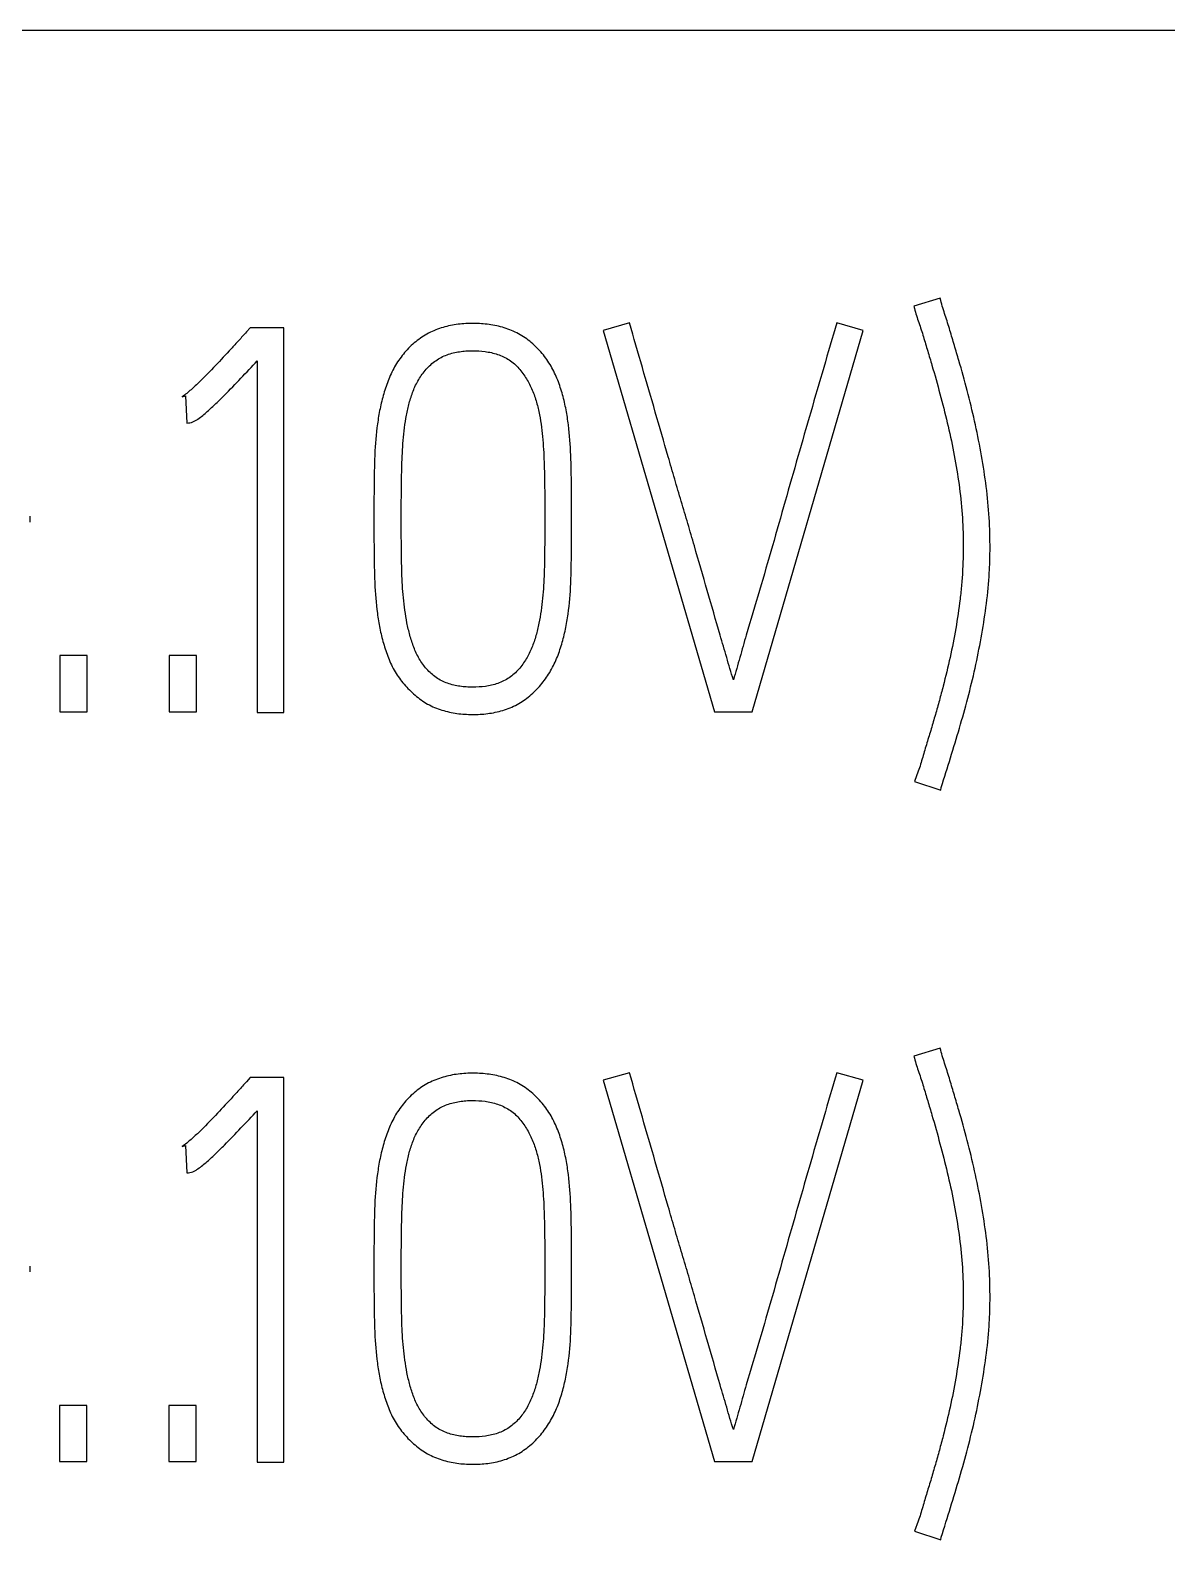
# Model space of a CAD drawing. Extents: x 0 to 420, y 0 to 297.
# Drawn here: x 108.14 to 113.14, y 217.15 to 223.79 of the extents above; entities that cross this region are included whole.
import ezdxf

# ---------------------------------------------------------------- set-up
doc = ezdxf.new("R2010")
doc.units = 0
doc.header["$LTSCALE"] = 23.1
doc.layers.add('10000_FRONT', color=7, linetype='CONTINUOUS')
doc.layers.add('10500_FRONT_LABELING', color=7, linetype='CONTINUOUS')

msp = doc.modelspace()

# ---------------------------------------------------------------- linework, layer by layer
at = {"layer": '10000_FRONT', "color": 7, "linetype": 'CONTINUOUS'}
msp.add_line((90.1961, 223.7894), (161.6961, 223.7894), dxfattribs=at)
at = {"layer": '10500_FRONT_LABELING', "color": 7, "linetype": 'CONTINUOUS'}
for p, q in [((112.1424, 222.6097), (112.0269, 222.5743)), ((112.1448, 222.6003), (112.1424, 222.6097)), ((112.0269, 222.5743), (112.0293, 222.5649)), ((109.1055, 222.48), (109.089, 222.4611)), ((109.2541, 222.48), (109.1055, 222.48)), ((109.2541, 220.7871), (109.2541, 222.48)), ((110.7749, 222.5012), (110.6594, 222.4682)), ((110.6594, 222.4682), (111.1498, 220.7894)), ((111.3148, 220.7894), (111.8029, 222.4682)), ((111.8029, 222.4682), (111.6874, 222.5012)), ((109.1362, 222.3338), (109.1362, 220.7871)), ((108.8061, 222.1758), (108.8203, 222.1806)), ((108.8203, 222.1806), (108.8273, 222.0603)), ((108.1374, 221.6241), (108.1374, 221.65)), ((109.6502, 221.65), (109.6502, 221.6241)), ((109.7705, 221.6241), (109.7705, 221.65)), ((110.4024, 221.65), (110.4024, 221.6241)), ((110.5202, 221.6241), (110.5202, 221.65)), ((108.2681, 221.037), (108.2681, 220.7894)), ((108.3884, 221.037), (108.2681, 221.037)), ((108.3884, 220.7894), (108.3884, 221.037)), ((108.7491, 221.037), (108.7491, 220.7894)), ((108.8694, 221.037), (108.7491, 221.037)), ((108.8694, 220.7894), (108.8694, 221.037)), ((108.2681, 220.7894), (108.3884, 220.7894)), ((108.7491, 220.7894), (108.8694, 220.7894)), ((111.1498, 220.7894), (111.3148, 220.7894)), ((109.1362, 220.7871), (109.2541, 220.7871)), ((112.0458, 220.5277), (112.0293, 220.4829)), ((112.0293, 220.4829), (112.1448, 220.4452)), ((112.1448, 220.4452), (112.1472, 220.457)), ((112.1424, 219.3097), (112.0269, 219.2743)), ((112.0269, 219.2743), (112.0293, 219.2649)), ((112.1448, 219.3003), (112.1424, 219.3097)), ((110.7749, 219.2012), (110.6594, 219.1682)), ((111.8029, 219.1682), (111.6874, 219.2012)), ((109.1055, 219.18), (109.089, 219.1611)), ((109.2541, 219.18), (109.1055, 219.18)), ((109.2541, 217.4871), (109.2541, 219.18)), ((110.6594, 219.1682), (111.1498, 217.4894)), ((111.3148, 217.4894), (111.8029, 219.1682)), ((109.1362, 219.0338), (109.1362, 217.4871)), ((108.8061, 218.8758), (108.8203, 218.8806)), ((108.8203, 218.8806), (108.8273, 218.7603)), ((108.1374, 218.3241), (108.1374, 218.3501)), ((109.6502, 218.3501), (109.6502, 218.3241)), ((109.7705, 218.3241), (109.7705, 218.3501)), ((110.4024, 218.3501), (110.4024, 218.3241)), ((110.5202, 218.3241), (110.5202, 218.3501)), ((108.2661, 217.737), (108.2661, 217.4894)), ((108.3864, 217.737), (108.2661, 217.737)), ((108.3864, 217.4894), (108.3864, 217.737)), ((108.7471, 217.737), (108.7471, 217.4894)), ((108.8674, 217.737), (108.7471, 217.737)), ((108.8674, 217.4894), (108.8674, 217.737)), ((108.2661, 217.4894), (108.3864, 217.4894)), ((108.7471, 217.4894), (108.8674, 217.4894)), ((109.1362, 217.4871), (109.2541, 217.4871)), ((111.1498, 217.4894), (111.3148, 217.4894)), ((112.0458, 217.2277), (112.0293, 217.1829)), ((112.0293, 217.1829), (112.1448, 217.1452)), ((112.1448, 217.1452), (112.1472, 217.157))]:
    msp.add_line(p, q, dxfattribs=at)
for points, knots in [([(112.1472, 220.457), (112.1609, 220.5004), (112.1743, 220.5439), (112.2011, 220.6309), (112.2144, 220.6745), (112.2403, 220.7617), (112.2526, 220.8054), (112.2754, 220.8932), (112.286, 220.9373), (112.3056, 221.0258), (112.3145, 221.0702), (112.3305, 221.1594), (112.3378, 221.2041), (112.3498, 221.2941), (112.3545, 221.3394), (112.359, 221.4079), (112.3601, 221.4307), (112.3615, 221.4767), (112.3618, 221.4998), (112.3616, 221.569), (112.3599, 221.6149), (112.3537, 221.7065), (112.3489, 221.7521), (112.3367, 221.843), (112.3294, 221.8883), (112.3131, 221.9787), (112.3039, 222.0238), (112.2838, 222.1137), (112.2729, 222.1584), (112.2498, 222.2475), (112.2375, 222.2918), (112.2181, 222.358), (112.2115, 222.3801), (112.1983, 222.4241), (112.1919, 222.4462), (112.182, 222.4793), (112.1787, 222.4903), (112.1718, 222.5123), (112.1683, 222.5232), (112.1575, 222.556), (112.1504, 222.5779), (112.1448, 222.6003)], [0, 0, 0, 0, 0.0625, 0.0625, 0.125, 0.125, 0.1875, 0.1875, 0.25, 0.25, 0.3125, 0.3125, 0.375, 0.375, 0.4375, 0.4375, 0.46875, 0.46875, 0.5, 0.5, 0.5625, 0.5625, 0.625, 0.625, 0.6875, 0.6875, 0.75, 0.75, 0.8125, 0.8125, 0.875, 0.875, 0.90625, 0.90625, 0.9375, 0.9375, 0.953125, 0.953125, 0.96875, 0.96875, 1, 1, 1, 1]), ([(112.0293, 222.5649), (112.0346, 222.5437), (112.0415, 222.523), (112.052, 222.492), (112.0556, 222.4817), (112.0623, 222.4609), (112.0656, 222.4505), (112.0751, 222.4192), (112.0813, 222.3983), (112.0937, 222.3565), (112.0999, 222.3356), (112.1184, 222.2728), (112.1301, 222.2308), (112.1526, 222.1466), (112.1634, 222.1043), (112.1837, 222.0194), (112.1931, 221.9767), (112.2097, 221.8911), (112.217, 221.8483), (112.2292, 221.7624), (112.2342, 221.7193), (112.241, 221.633), (112.243, 221.5897), (112.2442, 221.503), (112.2435, 221.4595), (112.2402, 221.3941), (112.2387, 221.3723), (112.2349, 221.3287), (112.2327, 221.307), (112.2249, 221.2421), (112.2184, 221.1992), (112.2036, 221.1137), (112.1951, 221.0712), (112.1763, 220.9867), (112.1661, 220.9446), (112.15, 220.8816), (112.1444, 220.8607), (112.133, 220.8188), (112.1271, 220.798), (112.1151, 220.7563), (112.109, 220.7354), (112.0967, 220.6938), (112.0903, 220.6731), (112.0808, 220.6419), (112.0776, 220.6315), (112.0714, 220.6107), (112.0684, 220.6003), (112.0594, 220.569), (112.0533, 220.5482), (112.0458, 220.5277)], [0, 0, 0, 0, 0.03125, 0.03125, 0.046875, 0.046875, 0.0625, 0.0625, 0.09375, 0.09375, 0.125, 0.125, 0.1875, 0.1875, 0.25, 0.25, 0.3125, 0.3125, 0.375, 0.375, 0.4375, 0.4375, 0.5, 0.5, 0.5625, 0.5625, 0.59375, 0.59375, 0.625, 0.625, 0.6875, 0.6875, 0.75, 0.75, 0.8125, 0.8125, 0.84375, 0.84375, 0.875, 0.875, 0.90625, 0.90625, 0.9375, 0.9375, 0.953125, 0.953125, 0.96875, 0.96875, 1, 1, 1, 1]), ([(109.089, 222.4611), (109.078, 222.4485), (109.0666, 222.4363), (109.044, 222.4115), (109.0327, 222.3991), (108.9986, 222.3621), (108.9758, 222.3376), (108.9296, 222.2889), (108.9064, 222.2647), (108.8702, 222.2297), (108.858, 222.2183), (108.8391, 222.2017), (108.8327, 222.1963), (108.8198, 222.1856), (108.8132, 222.1804), (108.8061, 222.1758)], [0, 0, 0, 0, 0.125, 0.125, 0.25, 0.25, 0.5, 0.5, 0.75, 0.75, 0.875, 0.875, 0.9375, 0.9375, 1, 1, 1, 1]), ([(110.5202, 221.65), (110.5202, 221.6949), (110.52, 221.7396), (110.519, 221.8292), (110.5185, 221.874), (110.515, 221.9633), (110.5116, 222.0079), (110.5033, 222.0745), (110.5, 222.0966), (110.4917, 222.1408), (110.4867, 222.1628), (110.4744, 222.2067), (110.4673, 222.2284), (110.4507, 222.2705), (110.4411, 222.2911), (110.4239, 222.3207), (110.4177, 222.3304), (110.4047, 222.349), (110.3978, 222.358), (110.3762, 222.3841), (110.3604, 222.4003), (110.3341, 222.4223), (110.3249, 222.4293), (110.306, 222.4421), (110.2963, 222.448), (110.2665, 222.4642), (110.2455, 222.4728), (110.2128, 222.483), (110.2016, 222.4859), (110.1793, 222.4908), (110.1681, 222.4927), (110.1344, 222.4973), (110.1117, 222.4988), (110.0662, 222.499), (110.0432, 222.4977), (109.9982, 222.492), (109.9761, 222.4876), (109.9436, 222.478), (109.9329, 222.4743), (109.9117, 222.4659), (109.9012, 222.4611), (109.8707, 222.4453), (109.8518, 222.4327), (109.8253, 222.4112), (109.8168, 222.4036), (109.8005, 222.3875), (109.7927, 222.3791), (109.7706, 222.353), (109.7573, 222.3346), (109.7398, 222.3051), (109.7343, 222.295), (109.7243, 222.2745), (109.7197, 222.2641), (109.7069, 222.2326), (109.6998, 222.2112), (109.6871, 222.1678), (109.6816, 222.1458), (109.6725, 222.1012), (109.6688, 222.0787), (109.6596, 222.0114), (109.6558, 221.9663), (109.6529, 221.8986), (109.6523, 221.8761), (109.6515, 221.8309), (109.6512, 221.8083), (109.6505, 221.7405), (109.6502, 221.6953), (109.6502, 221.65)], [0, 0, 0, 0, 0.0625, 0.0625, 0.125, 0.125, 0.1875, 0.1875, 0.21875, 0.21875, 0.25, 0.25, 0.28125, 0.28125, 0.3125, 0.3125, 0.328125, 0.328125, 0.34375, 0.34375, 0.375, 0.375, 0.390625, 0.390625, 0.40625, 0.40625, 0.4375, 0.4375, 0.453125, 0.453125, 0.46875, 0.46875, 0.5, 0.5, 0.53125, 0.53125, 0.5625, 0.5625, 0.578125, 0.578125, 0.59375, 0.59375, 0.625, 0.625, 0.640625, 0.640625, 0.65625, 0.65625, 0.6875, 0.6875, 0.703125, 0.703125, 0.71875, 0.71875, 0.75, 0.75, 0.78125, 0.78125, 0.8125, 0.8125, 0.875, 0.875, 0.90625, 0.90625, 0.9375, 0.9375, 1, 1, 1, 1]), ([(111.2323, 220.9309), (111.2271, 220.9471), (111.2221, 220.9634), (111.2124, 220.9961), (111.2075, 221.0124), (111.1931, 221.0614), (111.1835, 221.0942), (111.155, 221.1923), (111.1361, 221.2578), (111.0984, 221.3888), (111.0795, 221.4543), (111.0511, 221.5524), (111.0416, 221.5852), (111.0223, 221.6506), (111.0126, 221.6832), (110.9931, 221.7485), (110.9834, 221.7812), (110.9643, 221.8466), (110.9548, 221.8793), (110.9265, 221.9775), (110.9076, 222.043), (110.8507, 222.2394), (110.8125, 222.3702), (110.7749, 222.5012)], [0, 0, 0, 0, 0.03125, 0.03125, 0.0625, 0.0625, 0.125, 0.125, 0.25, 0.25, 0.375, 0.375, 0.4375, 0.4375, 0.5, 0.5, 0.5625, 0.5625, 0.625, 0.625, 0.75, 0.75, 1, 1, 1, 1]), ([(111.6874, 222.5012), (111.6489, 222.3705), (111.6106, 222.2398), (111.5347, 221.9781), (111.4973, 221.8471), (111.4415, 221.6505), (111.4228, 221.585), (111.3851, 221.454), (111.3662, 221.3886), (111.3277, 221.2579), (111.308, 221.1927), (111.2794, 221.0946), (111.2701, 221.0618), (111.2563, 221.0126), (111.2517, 220.9962), (111.2423, 220.9635), (111.2375, 220.9471), (111.2323, 220.9309)], [0, 0, 0, 0, 0.25, 0.25, 0.5, 0.5, 0.625, 0.625, 0.75, 0.75, 0.875, 0.875, 0.9375, 0.9375, 0.96875, 0.96875, 1, 1, 1, 1]), ([(108.8273, 222.0603), (108.8318, 222.0603), (108.8361, 222.061), (108.8447, 222.0628), (108.8489, 222.0639), (108.8572, 222.0669), (108.8611, 222.0689), (108.8687, 222.0732), (108.8723, 222.0756), (108.883, 222.0831), (108.89, 222.0884), (108.9035, 222.0993), (108.9101, 222.105), (108.9297, 222.1222), (108.9424, 222.1341), (108.9675, 222.1582), (108.9799, 222.1704), (109.0167, 222.2074), (109.0408, 222.2325), (109.0888, 222.2829), (109.1125, 222.3083), (109.1362, 222.3338)], [0, 0, 0, 0, 0.03125, 0.03125, 0.0625, 0.0625, 0.09375, 0.09375, 0.125, 0.125, 0.1875, 0.1875, 0.25, 0.25, 0.375, 0.375, 0.5, 0.5, 0.75, 0.75, 1, 1, 1, 1]), ([(109.7705, 221.65), (109.7705, 221.6872), (109.7707, 221.7243), (109.7715, 221.7985), (109.772, 221.8357), (109.7737, 221.8913), (109.7744, 221.9098), (109.7764, 221.9469), (109.7777, 221.9654), (109.7808, 222.0024), (109.7827, 222.0209), (109.7872, 222.0579), (109.7899, 222.0763), (109.7966, 222.1127), (109.8007, 222.1307), (109.8104, 222.1663), (109.8159, 222.1838), (109.8261, 222.2096), (109.8297, 222.2181), (109.8379, 222.235), (109.8423, 222.2433), (109.8569, 222.2676), (109.8679, 222.2828), (109.8866, 222.3039), (109.8932, 222.3107), (109.9073, 222.3234), (109.9219, 222.3353), (109.9379, 222.3451), (109.9546, 222.3538), (109.9634, 222.3576), (109.99, 222.3673), (110.0083, 222.3716), (110.0363, 222.3758), (110.0457, 222.3769), (110.0646, 222.3782), (110.074, 222.3786), (110.1021, 222.3787), (110.1208, 222.3777), (110.1486, 222.374), (110.1579, 222.3723), (110.1763, 222.3681), (110.1855, 222.3655), (110.2124, 222.3563), (110.2295, 222.3483), (110.2535, 222.3328), (110.2611, 222.3271), (110.2754, 222.3148), (110.2821, 222.3082), (110.2945, 222.2941), (110.3004, 222.2866), (110.3115, 222.2712), (110.3167, 222.2634), (110.3315, 222.2393), (110.3399, 222.2226), (110.3544, 222.1879), (110.3606, 222.1699), (110.3711, 222.1337), (110.3754, 222.1156), (110.3825, 222.0789), (110.3852, 222.0605), (110.3899, 222.0236), (110.3917, 222.0051), (110.3949, 221.9679), (110.3963, 221.9493), (110.3983, 221.912), (110.3991, 221.8933), (110.4008, 221.8372), (110.4013, 221.7998), (110.4022, 221.7249), (110.4024, 221.6875), (110.4024, 221.65)], [0, 0, 0, 0, 0.0625, 0.0625, 0.125, 0.125, 0.15625, 0.15625, 0.1875, 0.1875, 0.21875, 0.21875, 0.25, 0.25, 0.28125, 0.28125, 0.3125, 0.3125, 0.328125, 0.328125, 0.34375, 0.34375, 0.375, 0.375, 0.390625, 0.390625, 0.40625, 0.421875, 0.421875, 0.4375, 0.4375, 0.46875, 0.46875, 0.484375, 0.484375, 0.5, 0.5, 0.53125, 0.53125, 0.546875, 0.546875, 0.5625, 0.5625, 0.59375, 0.59375, 0.609375, 0.609375, 0.625, 0.625, 0.640625, 0.640625, 0.65625, 0.65625, 0.6875, 0.6875, 0.71875, 0.71875, 0.75, 0.75, 0.78125, 0.78125, 0.8125, 0.8125, 0.84375, 0.84375, 0.875, 0.875, 0.9375, 0.9375, 1, 1, 1, 1]), ([(109.6502, 221.6241), (109.6502, 221.5794), (109.6505, 221.5348), (109.6512, 221.4678), (109.6515, 221.4455), (109.6523, 221.4009), (109.6529, 221.3786), (109.6557, 221.3118), (109.6594, 221.2674), (109.6683, 221.2011), (109.6719, 221.179), (109.6807, 221.135), (109.6859, 221.1131), (109.6985, 221.0694), (109.7055, 221.0479), (109.7222, 221.0059), (109.7318, 220.9854), (109.7492, 220.956), (109.7555, 220.9464), (109.7687, 220.9279), (109.7757, 220.9191), (109.7904, 220.902), (109.7981, 220.8937), (109.8141, 220.8778), (109.8224, 220.8701), (109.8396, 220.8553), (109.8487, 220.8482), (109.8673, 220.8351), (109.8768, 220.829), (109.9064, 220.8125), (109.9273, 220.8038), (109.9711, 220.7902), (109.9932, 220.7854), (110.038, 220.7792), (110.0605, 220.7778), (110.0947, 220.7776), (110.1061, 220.7779), (110.1288, 220.7792), (110.14, 220.7802), (110.1736, 220.7845), (110.1956, 220.789), (110.2281, 220.7988), (110.2389, 220.8026), (110.2601, 220.8113), (110.2704, 220.8161), (110.3003, 220.8322), (110.3188, 220.8451), (110.345, 220.8671), (110.3534, 220.8749), (110.3694, 220.8909), (110.3771, 220.8993), (110.3989, 220.9251), (110.412, 220.9434), (110.4296, 220.9726), (110.4351, 220.9827), (110.4452, 221.003), (110.4499, 221.0133), (110.4629, 221.0445), (110.4703, 221.0657), (110.4832, 221.1088), (110.4887, 221.1307), (110.4979, 221.175), (110.5016, 221.1974), (110.5108, 221.2645), (110.5146, 221.3093), (110.5175, 221.3767), (110.5181, 221.3991), (110.5189, 221.4441), (110.5192, 221.4666), (110.52, 221.5341), (110.5202, 221.5791), (110.5202, 221.6241)], [0, 0, 0, 0, 0.0625, 0.0625, 0.09375, 0.09375, 0.125, 0.125, 0.1875, 0.1875, 0.21875, 0.21875, 0.25, 0.25, 0.28125, 0.28125, 0.3125, 0.3125, 0.328125, 0.328125, 0.34375, 0.34375, 0.359375, 0.359375, 0.375, 0.375, 0.390625, 0.390625, 0.40625, 0.40625, 0.4375, 0.4375, 0.46875, 0.46875, 0.5, 0.5, 0.515625, 0.515625, 0.53125, 0.53125, 0.5625, 0.5625, 0.578125, 0.578125, 0.59375, 0.59375, 0.625, 0.625, 0.640625, 0.640625, 0.65625, 0.65625, 0.6875, 0.6875, 0.703125, 0.703125, 0.71875, 0.71875, 0.75, 0.75, 0.78125, 0.78125, 0.8125, 0.8125, 0.875, 0.875, 0.90625, 0.90625, 0.9375, 0.9375, 1, 1, 1, 1]), ([(110.4024, 221.6241), (110.4024, 221.5869), (110.4021, 221.5497), (110.4012, 221.4753), (110.4007, 221.4381), (110.3989, 221.3823), (110.3981, 221.3637), (110.3958, 221.3266), (110.3943, 221.3081), (110.3889, 221.2524), (110.3841, 221.2154), (110.3729, 221.1607), (110.3684, 221.1426), (110.358, 221.1067), (110.3521, 221.089), (110.3382, 221.0547), (110.3301, 221.0381), (110.3156, 221.0141), (110.3104, 221.0063), (110.2993, 220.9911), (110.2935, 220.9838), (110.2811, 220.9698), (110.2745, 220.9632), (110.2605, 220.9507), (110.253, 220.9449), (110.2297, 220.929), (110.213, 220.9208), (110.1865, 220.9114), (110.1773, 220.9088), (110.1591, 220.9045), (110.1315, 220.8994), (110.1035, 220.8979), (110.0753, 220.8979), (110.0659, 220.8982), (110.0472, 220.8995), (110.038, 220.9005), (110.0104, 220.9045), (109.9923, 220.9087), (109.9657, 220.9181), (109.9569, 220.9217), (109.9401, 220.9302), (109.9321, 220.9349), (109.9166, 220.9455), (109.9093, 220.9513), (109.8952, 220.9639), (109.8886, 220.9706), (109.8763, 220.9847), (109.8705, 220.992), (109.8597, 221.0072), (109.8546, 221.015), (109.8451, 221.0312), (109.8406, 221.0395), (109.8326, 221.0564), (109.829, 221.065), (109.819, 221.0911), (109.8134, 221.1088), (109.8036, 221.1447), (109.7993, 221.1629), (109.7884, 221.2178), (109.7836, 221.2545), (109.7783, 221.3098), (109.7769, 221.3282), (109.7746, 221.3651), (109.7738, 221.3836), (109.7721, 221.439), (109.7716, 221.476), (109.7707, 221.55), (109.7705, 221.5871), (109.7705, 221.6241)], [0, 0, 0, 0, 0.0625, 0.0625, 0.125, 0.125, 0.15625, 0.15625, 0.1875, 0.1875, 0.25, 0.25, 0.28125, 0.28125, 0.3125, 0.3125, 0.34375, 0.34375, 0.359375, 0.359375, 0.375, 0.375, 0.390625, 0.390625, 0.40625, 0.40625, 0.4375, 0.4375, 0.453125, 0.453125, 0.46875, 0.5, 0.5, 0.515625, 0.515625, 0.53125, 0.53125, 0.5625, 0.5625, 0.578125, 0.578125, 0.59375, 0.59375, 0.609375, 0.609375, 0.625, 0.625, 0.640625, 0.640625, 0.65625, 0.65625, 0.671875, 0.671875, 0.6875, 0.6875, 0.71875, 0.71875, 0.75, 0.75, 0.8125, 0.8125, 0.84375, 0.84375, 0.875, 0.875, 0.9375, 0.9375, 1, 1, 1, 1]), ([(112.0293, 219.2649), (112.0346, 219.2437), (112.0415, 219.223), (112.052, 219.192), (112.0556, 219.1817), (112.0623, 219.1609), (112.0656, 219.1505), (112.0751, 219.1192), (112.0813, 219.0983), (112.0937, 219.0565), (112.0999, 219.0356), (112.1184, 218.9728), (112.1301, 218.9308), (112.1526, 218.8466), (112.1634, 218.8043), (112.1837, 218.7194), (112.1931, 218.6767), (112.2097, 218.5911), (112.217, 218.5483), (112.2292, 218.4624), (112.2342, 218.4193), (112.241, 218.333), (112.243, 218.2897), (112.2442, 218.203), (112.2435, 218.1595), (112.2402, 218.0941), (112.2387, 218.0723), (112.2349, 218.0287), (112.2327, 218.007), (112.2249, 217.9421), (112.2184, 217.8992), (112.2036, 217.8137), (112.1951, 217.7712), (112.1763, 217.6867), (112.1661, 217.6446), (112.15, 217.5816), (112.1444, 217.5607), (112.133, 217.5188), (112.1271, 217.498), (112.1151, 217.4563), (112.109, 217.4354), (112.0967, 217.3938), (112.0903, 217.3731), (112.0808, 217.3419), (112.0776, 217.3315), (112.0714, 217.3107), (112.0684, 217.3003), (112.0594, 217.269), (112.0533, 217.2482), (112.0458, 217.2277)], [0, 0, 0, 0, 0.03125, 0.03125, 0.046875, 0.046875, 0.0625, 0.0625, 0.09375, 0.09375, 0.125, 0.125, 0.1875, 0.1875, 0.25, 0.25, 0.3125, 0.3125, 0.375, 0.375, 0.4375, 0.4375, 0.5, 0.5, 0.5625, 0.5625, 0.59375, 0.59375, 0.625, 0.625, 0.6875, 0.6875, 0.75, 0.75, 0.8125, 0.8125, 0.84375, 0.84375, 0.875, 0.875, 0.90625, 0.90625, 0.9375, 0.9375, 0.953125, 0.953125, 0.96875, 0.96875, 1, 1, 1, 1]), ([(112.1472, 217.157), (112.1609, 217.2004), (112.1743, 217.2439), (112.2011, 217.3309), (112.2144, 217.3745), (112.2403, 217.4617), (112.2526, 217.5054), (112.2754, 217.5932), (112.286, 217.6373), (112.3056, 217.7258), (112.3145, 217.7702), (112.3305, 217.8594), (112.3378, 217.9041), (112.3498, 217.9941), (112.3545, 218.0394), (112.359, 218.1079), (112.3601, 218.1307), (112.3615, 218.1767), (112.3618, 218.1998), (112.3616, 218.269), (112.3599, 218.3149), (112.3537, 218.4065), (112.3489, 218.4521), (112.3367, 218.543), (112.3294, 218.5883), (112.3131, 218.6787), (112.3039, 218.7238), (112.2838, 218.8137), (112.2729, 218.8584), (112.2498, 218.9475), (112.2375, 218.9918), (112.2181, 219.058), (112.2115, 219.0801), (112.1983, 219.1241), (112.1919, 219.1462), (112.182, 219.1793), (112.1787, 219.1903), (112.1718, 219.2123), (112.1683, 219.2232), (112.1575, 219.256), (112.1504, 219.2779), (112.1448, 219.3003)], [0, 0, 0, 0, 0.0625, 0.0625, 0.125, 0.125, 0.1875, 0.1875, 0.25, 0.25, 0.3125, 0.3125, 0.375, 0.375, 0.4375, 0.4375, 0.46875, 0.46875, 0.5, 0.5, 0.5625, 0.5625, 0.625, 0.625, 0.6875, 0.6875, 0.75, 0.75, 0.8125, 0.8125, 0.875, 0.875, 0.90625, 0.90625, 0.9375, 0.9375, 0.953125, 0.953125, 0.96875, 0.96875, 1, 1, 1, 1]), ([(110.5202, 218.3501), (110.5202, 218.3949), (110.52, 218.4396), (110.519, 218.5292), (110.5185, 218.574), (110.515, 218.6633), (110.5116, 218.7079), (110.5033, 218.7745), (110.5, 218.7966), (110.4917, 218.8408), (110.4867, 218.8628), (110.4744, 218.9067), (110.4673, 218.9284), (110.4507, 218.9705), (110.4411, 218.9911), (110.4239, 219.0207), (110.4177, 219.0304), (110.4047, 219.049), (110.3978, 219.058), (110.3762, 219.0841), (110.3604, 219.1003), (110.3341, 219.1223), (110.3249, 219.1293), (110.306, 219.1421), (110.2963, 219.148), (110.2665, 219.1642), (110.2455, 219.1728), (110.2128, 219.183), (110.2016, 219.1859), (110.1793, 219.1908), (110.1681, 219.1927), (110.1344, 219.1973), (110.1117, 219.1988), (110.0662, 219.199), (110.0432, 219.1977), (109.9982, 219.192), (109.9761, 219.1876), (109.9436, 219.178), (109.9329, 219.1743), (109.9117, 219.1659), (109.9012, 219.1611), (109.8707, 219.1453), (109.8518, 219.1327), (109.8253, 219.1112), (109.8168, 219.1036), (109.8005, 219.0875), (109.7927, 219.0791), (109.7706, 219.053), (109.7573, 219.0346), (109.7398, 219.0051), (109.7343, 218.995), (109.7243, 218.9745), (109.7197, 218.9641), (109.7069, 218.9326), (109.6998, 218.9112), (109.6871, 218.8678), (109.6816, 218.8458), (109.6725, 218.8012), (109.6688, 218.7787), (109.6596, 218.7114), (109.6558, 218.6663), (109.6529, 218.5986), (109.6523, 218.5761), (109.6515, 218.5309), (109.6512, 218.5083), (109.6505, 218.4405), (109.6502, 218.3953), (109.6502, 218.3501)], [0, 0, 0, 0, 0.0625, 0.0625, 0.125, 0.125, 0.1875, 0.1875, 0.21875, 0.21875, 0.25, 0.25, 0.28125, 0.28125, 0.3125, 0.3125, 0.328125, 0.328125, 0.34375, 0.34375, 0.375, 0.375, 0.390625, 0.390625, 0.40625, 0.40625, 0.4375, 0.4375, 0.453125, 0.453125, 0.46875, 0.46875, 0.5, 0.5, 0.53125, 0.53125, 0.5625, 0.5625, 0.578125, 0.578125, 0.59375, 0.59375, 0.625, 0.625, 0.640625, 0.640625, 0.65625, 0.65625, 0.6875, 0.6875, 0.703125, 0.703125, 0.71875, 0.71875, 0.75, 0.75, 0.78125, 0.78125, 0.8125, 0.8125, 0.875, 0.875, 0.90625, 0.90625, 0.9375, 0.9375, 1, 1, 1, 1]), ([(111.2323, 217.6309), (111.2271, 217.6471), (111.2221, 217.6634), (111.2124, 217.6961), (111.2075, 217.7124), (111.1931, 217.7614), (111.1835, 217.7942), (111.155, 217.8923), (111.1361, 217.9578), (111.0984, 218.0888), (111.0795, 218.1543), (111.0511, 218.2524), (111.0416, 218.2852), (111.0223, 218.3506), (111.0126, 218.3832), (110.9931, 218.4485), (110.9834, 218.4812), (110.9643, 218.5466), (110.9548, 218.5793), (110.9265, 218.6775), (110.9076, 218.743), (110.8507, 218.9394), (110.8125, 219.0702), (110.7749, 219.2012)], [0, 0, 0, 0, 0.03125, 0.03125, 0.0625, 0.0625, 0.125, 0.125, 0.25, 0.25, 0.375, 0.375, 0.4375, 0.4375, 0.5, 0.5, 0.5625, 0.5625, 0.625, 0.625, 0.75, 0.75, 1, 1, 1, 1]), ([(111.6874, 219.2012), (111.6489, 219.0705), (111.6106, 218.9398), (111.5347, 218.6781), (111.4973, 218.5471), (111.4415, 218.3505), (111.4228, 218.285), (111.3851, 218.154), (111.3662, 218.0886), (111.3277, 217.9579), (111.308, 217.8927), (111.2794, 217.7946), (111.2701, 217.7618), (111.2563, 217.7126), (111.2517, 217.6962), (111.2423, 217.6635), (111.2375, 217.6471), (111.2323, 217.6309)], [0, 0, 0, 0, 0.25, 0.25, 0.5, 0.5, 0.625, 0.625, 0.75, 0.75, 0.875, 0.875, 0.9375, 0.9375, 0.96875, 0.96875, 1, 1, 1, 1]), ([(109.089, 219.1611), (109.078, 219.1485), (109.0666, 219.1363), (109.044, 219.1115), (109.0327, 219.0991), (108.9986, 219.0621), (108.9758, 219.0376), (108.9296, 218.9889), (108.9064, 218.9647), (108.8702, 218.9297), (108.858, 218.9183), (108.8391, 218.9017), (108.8327, 218.8963), (108.8198, 218.8856), (108.8132, 218.8804), (108.8061, 218.8758)], [0, 0, 0, 0, 0.125, 0.125, 0.25, 0.25, 0.5, 0.5, 0.75, 0.75, 0.875, 0.875, 0.9375, 0.9375, 1, 1, 1, 1]), ([(109.7705, 218.3501), (109.7705, 218.3872), (109.7707, 218.4243), (109.7715, 218.4985), (109.772, 218.5357), (109.7737, 218.5913), (109.7744, 218.6098), (109.7764, 218.6469), (109.7777, 218.6654), (109.7808, 218.7024), (109.7827, 218.7209), (109.7872, 218.7579), (109.7899, 218.7763), (109.7966, 218.8127), (109.8007, 218.8307), (109.8104, 218.8663), (109.8159, 218.8838), (109.8261, 218.9096), (109.8297, 218.9181), (109.8379, 218.935), (109.8423, 218.9433), (109.8569, 218.9676), (109.8679, 218.9828), (109.8866, 219.0039), (109.8932, 219.0107), (109.9073, 219.0234), (109.9219, 219.0353), (109.9379, 219.0451), (109.9546, 219.0538), (109.9634, 219.0576), (109.99, 219.0673), (110.0083, 219.0716), (110.0363, 219.0758), (110.0457, 219.0769), (110.0646, 219.0782), (110.074, 219.0786), (110.1021, 219.0787), (110.1208, 219.0777), (110.1486, 219.074), (110.1579, 219.0723), (110.1763, 219.0681), (110.1855, 219.0655), (110.2124, 219.0563), (110.2295, 219.0483), (110.2535, 219.0328), (110.2611, 219.0271), (110.2754, 219.0148), (110.2821, 219.0082), (110.2945, 218.9941), (110.3004, 218.9866), (110.3115, 218.9712), (110.3167, 218.9634), (110.3315, 218.9393), (110.3399, 218.9226), (110.3544, 218.8879), (110.3606, 218.8699), (110.3711, 218.8337), (110.3754, 218.8156), (110.3825, 218.7789), (110.3852, 218.7605), (110.3899, 218.7236), (110.3917, 218.7051), (110.3949, 218.6679), (110.3963, 218.6493), (110.3983, 218.612), (110.3991, 218.5933), (110.4008, 218.5372), (110.4013, 218.4998), (110.4022, 218.4249), (110.4024, 218.3875), (110.4024, 218.3501)], [0, 0, 0, 0, 0.0625, 0.0625, 0.125, 0.125, 0.15625, 0.15625, 0.1875, 0.1875, 0.21875, 0.21875, 0.25, 0.25, 0.28125, 0.28125, 0.3125, 0.3125, 0.328125, 0.328125, 0.34375, 0.34375, 0.375, 0.375, 0.390625, 0.390625, 0.40625, 0.421875, 0.421875, 0.4375, 0.4375, 0.46875, 0.46875, 0.484375, 0.484375, 0.5, 0.5, 0.53125, 0.53125, 0.546875, 0.546875, 0.5625, 0.5625, 0.59375, 0.59375, 0.609375, 0.609375, 0.625, 0.625, 0.640625, 0.640625, 0.65625, 0.65625, 0.6875, 0.6875, 0.71875, 0.71875, 0.75, 0.75, 0.78125, 0.78125, 0.8125, 0.8125, 0.84375, 0.84375, 0.875, 0.875, 0.9375, 0.9375, 1, 1, 1, 1]), ([(108.8273, 218.7603), (108.8318, 218.7603), (108.8361, 218.761), (108.8447, 218.7628), (108.8489, 218.7639), (108.8572, 218.7669), (108.8611, 218.7689), (108.8687, 218.7732), (108.8723, 218.7756), (108.883, 218.7831), (108.89, 218.7884), (108.9035, 218.7993), (108.9101, 218.805), (108.9297, 218.8222), (108.9424, 218.8341), (108.9675, 218.8582), (108.9799, 218.8704), (109.0167, 218.9074), (109.0408, 218.9325), (109.0888, 218.9829), (109.1125, 219.0083), (109.1362, 219.0338)], [0, 0, 0, 0, 0.03125, 0.03125, 0.0625, 0.0625, 0.09375, 0.09375, 0.125, 0.125, 0.1875, 0.1875, 0.25, 0.25, 0.375, 0.375, 0.5, 0.5, 0.75, 0.75, 1, 1, 1, 1]), ([(109.6502, 218.3241), (109.6502, 218.2794), (109.6505, 218.2348), (109.6512, 218.1678), (109.6515, 218.1455), (109.6523, 218.1009), (109.6529, 218.0786), (109.6557, 218.0118), (109.6594, 217.9674), (109.6683, 217.9011), (109.6719, 217.879), (109.6807, 217.835), (109.6859, 217.8131), (109.6985, 217.7694), (109.7055, 217.7479), (109.7222, 217.7059), (109.7318, 217.6854), (109.7492, 217.656), (109.7555, 217.6464), (109.7687, 217.6279), (109.7757, 217.6191), (109.7904, 217.602), (109.7981, 217.5937), (109.8141, 217.5778), (109.8224, 217.5701), (109.8396, 217.5553), (109.8487, 217.5482), (109.8673, 217.5351), (109.8768, 217.529), (109.9064, 217.5125), (109.9273, 217.5038), (109.9711, 217.4902), (109.9932, 217.4854), (110.038, 217.4792), (110.0605, 217.4778), (110.0947, 217.4776), (110.1061, 217.4779), (110.1288, 217.4792), (110.14, 217.4802), (110.1736, 217.4845), (110.1956, 217.489), (110.2281, 217.4988), (110.2389, 217.5026), (110.2601, 217.5113), (110.2704, 217.5161), (110.3003, 217.5322), (110.3188, 217.5451), (110.345, 217.5671), (110.3534, 217.5749), (110.3694, 217.5909), (110.3771, 217.5993), (110.3989, 217.6251), (110.412, 217.6434), (110.4296, 217.6726), (110.4351, 217.6827), (110.4452, 217.703), (110.4499, 217.7133), (110.4629, 217.7445), (110.4703, 217.7657), (110.4832, 217.8088), (110.4887, 217.8307), (110.4979, 217.875), (110.5016, 217.8974), (110.5108, 217.9645), (110.5146, 218.0093), (110.5175, 218.0767), (110.5181, 218.0991), (110.5189, 218.1441), (110.5192, 218.1666), (110.52, 218.2341), (110.5202, 218.2791), (110.5202, 218.3241)], [0, 0, 0, 0, 0.0625, 0.0625, 0.09375, 0.09375, 0.125, 0.125, 0.1875, 0.1875, 0.21875, 0.21875, 0.25, 0.25, 0.28125, 0.28125, 0.3125, 0.3125, 0.328125, 0.328125, 0.34375, 0.34375, 0.359375, 0.359375, 0.375, 0.375, 0.390625, 0.390625, 0.40625, 0.40625, 0.4375, 0.4375, 0.46875, 0.46875, 0.5, 0.5, 0.515625, 0.515625, 0.53125, 0.53125, 0.5625, 0.5625, 0.578125, 0.578125, 0.59375, 0.59375, 0.625, 0.625, 0.640625, 0.640625, 0.65625, 0.65625, 0.6875, 0.6875, 0.703125, 0.703125, 0.71875, 0.71875, 0.75, 0.75, 0.78125, 0.78125, 0.8125, 0.8125, 0.875, 0.875, 0.90625, 0.90625, 0.9375, 0.9375, 1, 1, 1, 1]), ([(110.4024, 218.3241), (110.4024, 218.2869), (110.4021, 218.2497), (110.4012, 218.1753), (110.4007, 218.1381), (110.3989, 218.0823), (110.3981, 218.0637), (110.3958, 218.0266), (110.3943, 218.0081), (110.3889, 217.9524), (110.3841, 217.9154), (110.3729, 217.8607), (110.3684, 217.8426), (110.358, 217.8067), (110.3521, 217.789), (110.3382, 217.7547), (110.3301, 217.7381), (110.3156, 217.7141), (110.3104, 217.7063), (110.2993, 217.6911), (110.2935, 217.6838), (110.2811, 217.6698), (110.2745, 217.6632), (110.2605, 217.6507), (110.253, 217.6449), (110.2297, 217.629), (110.213, 217.6208), (110.1865, 217.6114), (110.1773, 217.6088), (110.1591, 217.6045), (110.1315, 217.5994), (110.1035, 217.5979), (110.0753, 217.5979), (110.0659, 217.5982), (110.0472, 217.5995), (110.038, 217.6005), (110.0104, 217.6045), (109.9923, 217.6087), (109.9657, 217.6181), (109.9569, 217.6217), (109.9401, 217.6302), (109.9321, 217.6349), (109.9166, 217.6455), (109.9093, 217.6513), (109.8952, 217.6639), (109.8886, 217.6706), (109.8763, 217.6847), (109.8705, 217.692), (109.8597, 217.7072), (109.8546, 217.715), (109.8451, 217.7312), (109.8406, 217.7395), (109.8326, 217.7564), (109.829, 217.765), (109.819, 217.7911), (109.8134, 217.8088), (109.8036, 217.8447), (109.7993, 217.8629), (109.7884, 217.9178), (109.7836, 217.9545), (109.7783, 218.0098), (109.7769, 218.0282), (109.7746, 218.0651), (109.7738, 218.0836), (109.7721, 218.139), (109.7716, 218.176), (109.7707, 218.25), (109.7705, 218.2871), (109.7705, 218.3241)], [0, 0, 0, 0, 0.0625, 0.0625, 0.125, 0.125, 0.15625, 0.15625, 0.1875, 0.1875, 0.25, 0.25, 0.28125, 0.28125, 0.3125, 0.3125, 0.34375, 0.34375, 0.359375, 0.359375, 0.375, 0.375, 0.390625, 0.390625, 0.40625, 0.40625, 0.4375, 0.4375, 0.453125, 0.453125, 0.46875, 0.5, 0.5, 0.515625, 0.515625, 0.53125, 0.53125, 0.5625, 0.5625, 0.578125, 0.578125, 0.59375, 0.59375, 0.609375, 0.609375, 0.625, 0.625, 0.640625, 0.640625, 0.65625, 0.65625, 0.671875, 0.671875, 0.6875, 0.6875, 0.71875, 0.71875, 0.75, 0.75, 0.8125, 0.8125, 0.84375, 0.84375, 0.875, 0.875, 0.9375, 0.9375, 1, 1, 1, 1])]:
    msp.add_open_spline(points, degree=3, knots=knots, dxfattribs=at)

doc.saveas('drawing.dxf')
